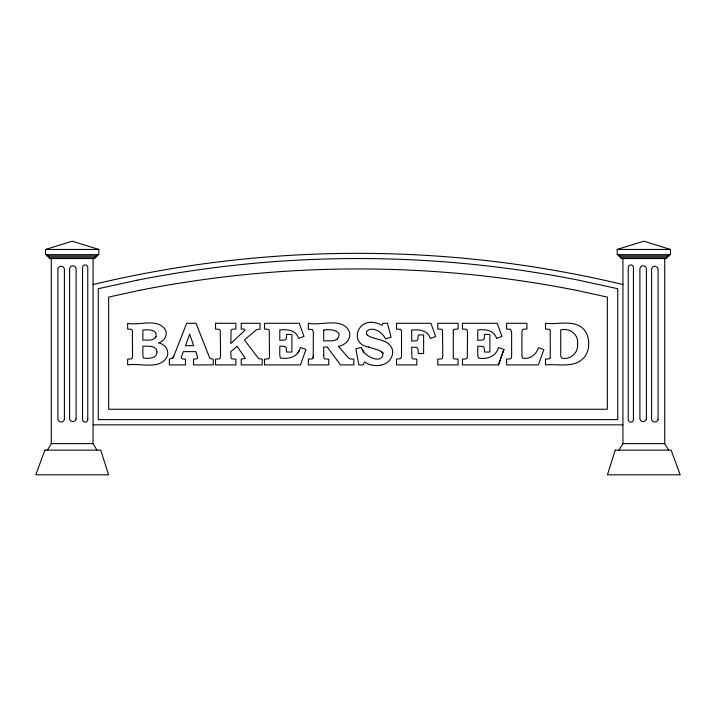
<?xml version="1.0" encoding="UTF-8"?>
<svg xmlns="http://www.w3.org/2000/svg" width="716" height="716" viewBox="0 0 716 716"><rect width="100%" height="100%" fill="white"/><g stroke="black" fill="none" stroke-linecap="round" stroke-linejoin="round"><path stroke-width="1.07" d="M323.713 355.27L323.954 358L324.715 358.868L328.725 359.155L328.725 364.909L308.345 364.909L308.345 359.155L312.292 358.841L313.214 357.902L313.357 332.242L312.4 329.53L308.345 329.235L308.345 323.292C320.428 326.174 342.91 316.454 349.426 332.036C351.529 339.232 345.049 345.327 338.355 346.32L348.799 358.242L350.178 358.94L353.874 359.155L353.874 364.909L340.53 364.909L327.167 346.983L323.713 346.983L323.713 355.27M313.214 357.902L313.357 355.664M550.255 357.839L550.237 330.174L549.396 329.333L545.485 329.056L545.485 323.292C557.925 324.975 575.494 318.718 584.712 330.461C588.48 335.419 589.259 341.98 588.409 347.994A19.386 19.386 0 0 1 583.451 358.179C573.749 368.319 557.746 363.737 545.485 364.909L545.485 359.155L549.324 358.85L550.255 357.839M155.954 336.448C157.645 328.921 147.505 329.754 142.869 330.004L142.869 340.154C147.12 339.796 153.851 341.478 155.963 336.448L155.309 337.746M496.555 338.391L501.961 336.448L497.208 323.292L462.455 323.292L462.464 329.056L466.429 329.333L467.217 330.183L467.476 332.6L467.324 357.812L466.304 358.85L462.455 359.155L462.464 364.909L498.47 364.909L503.921 349.435L498.479 347.555C496.286 356.416 486.683 359.683 478.494 358.081L477.76 355.718L477.76 346.141L482.96 346.446L484.132 347.582L484.571 352.048L489.878 352.048L489.878 334.426L484.562 334.426L484.204 338.91L483.032 339.984L477.76 340.333L477.76 329.951C485.009 329.02 494.201 330.13 496.564 338.391M498.47 364.909L503.93 349.435M209.484 357.499L210.334 358.582L213.243 359.155L213.243 364.909L193.553 364.909L193.553 359.155L197.043 358.689L197.706 357.633L195.889 351.637L183.233 351.637L181.202 357.597L182.669 359.029L185.471 359.155L185.471 364.909L169.361 364.909L169.361 359.155L172.807 358.081L173.836 356.076L186.688 323.292L196.041 323.292L209.493 357.499M299.136 350.768L300.514 347.555L305.965 349.435L300.496 364.909L264.49 364.909L264.49 359.155L268.348 358.85L269.359 357.812L269.511 355.27L269.252 330.183L268.455 329.333L264.49 329.056L264.49 323.292L299.243 323.292L303.996 336.448L298.59 338.391C296.227 330.13 287.044 329.02 279.795 329.951L279.795 340.333L285.066 339.984L286.248 338.91L286.597 334.426L291.913 334.426L291.904 352.048L286.597 352.048L286.167 347.582L284.986 346.446L279.795 346.141L279.795 355.718L280.529 358.081C287.456 359.065 295.824 357.794 299.136 350.768L297.274 353.507M172.798 358.081L173.827 356.076M383.23 323.292L382.058 325.386A17.345 17.345 0 0 0 374.942 322.755C356.89 318.468 349.193 343.966 368.579 347.072M47.39 450.122L51.283 443.625L51.283 258.539M619.036 450.122L622.929 443.625L622.929 258.539M336.914 339.411C344.709 330.568 329.324 328.626 323.713 330.13M336.914 339.411L333.065 340.726L323.713 340.897L323.713 330.13M382.997 364.596C389.647 362.609 394.632 355.217 391.983 348.397C387.875 338.775 375.202 340.279 367.559 335.294M45.556 249.445L72.191 241.194L98.826 249.445L98.826 254.645L45.529 254.645L45.529 249.445L98.826 249.445M617.174 249.445L643.809 241.194L670.445 249.445L670.471 254.645L617.174 254.645L617.174 249.445L670.471 249.445M379.874 365.366L383.006 364.596M379.874 365.366C374.558 366.171 369.009 365.026 364.578 361.929L363.263 364.909L358.823 364.909L355.87 348.773L361.455 347.43C362.412 355.762 383.024 365.867 382.971 353.042L379.256 350.366L368.57 347.072M93.026 284.52L93.071 284.52A1141.107 1141.107 0 0 1 622.929 284.52L622.974 284.52M383.221 323.292L387.49 323.292L391.07 337.254L385.494 338.838C382.568 332.421 372.893 325.646 366.592 331.347L366.556 333.987M93.071 424.839L622.929 424.839M51.283 443.625L93.071 443.625L96.964 450.122M622.929 443.625L664.717 443.625L668.61 450.122M400.342 329.324L396.503 329.056L396.503 323.292L430.925 323.292L435.641 336.574L430.235 338.453C427.891 330.183 418.851 329.253 411.682 330.094L411.691 341.138L416.658 340.691L417.875 339.527L418.251 334.927L423.621 334.927L423.612 353.543L418.251 353.543L418.037 349.157L417.294 347.994L416.202 347.367L411.682 347.188L411.96 358.063L412.819 358.886L416.819 359.155L416.819 364.909L396.503 364.909L396.503 359.155L400.808 358.573L401.515 356.228L401.515 332.305L401.237 330.13L400.342 329.324M510.544 329.351L506.606 329.056L506.615 323.292L526.931 323.292L526.922 329.056L523.28 329.199L522.241 330.112L521.91 332.063L521.91 355.843L522.608 358.125C529.804 359.638 536.597 354.536 538.387 347.636L543.874 349.515L538.378 364.909L506.606 364.909L506.615 359.155L510.436 358.823L511.34 357.946L511.627 356.022L511.627 332.457L510.544 329.351M381.673 351.637L382.971 353.042M366.556 333.987L367.568 335.294M362.573 349.784L363.97 351.941M669.308 254.645L669.308 255.943L618.338 255.943L618.338 254.645M667.768 255.943L667.768 257.241L619.877 257.241L619.877 255.943M666.641 257.241L666.641 258.539L621.005 258.539L621.005 257.241M664.717 258.539L664.717 443.625M97.662 254.645L97.662 255.943L46.692 255.943L46.692 254.645M96.123 255.943L96.123 257.241L48.232 257.241L48.232 255.943M94.995 257.241L94.995 258.539L49.359 258.539L49.359 257.241M93.071 258.539L93.071 443.625M220.555 355.512L220.304 357.955L219.436 358.868L215.534 359.155L215.543 364.909L235.859 364.909L235.859 359.155L231.93 358.904L231.08 358.054L230.785 351.726L237.094 346.267L245.346 358.403L241.22 359.155L241.22 364.909L262.226 364.909L262.226 359.155L258.673 358.618L244.407 339.93L256.364 329.772L260.051 329.056L260.042 323.292L241.22 323.292L241.22 329.056L244.639 329.262L244.8 330.38L230.785 343.501L231.098 330.183L232.127 329.262L235.859 329.056L235.859 323.292L215.534 323.292L215.543 329.056L219.409 329.369L220.286 330.309L220.546 355.512M577.615 343.966C578.456 352.863 570.33 360.166 561.577 358.09L560.726 355.87L560.726 329.951C569.838 327.695 578.671 334.3 577.615 343.966M132.576 355.718L132.335 358.063L131.511 358.868L127.654 359.155L127.654 364.909C139.718 362.636 160.232 370.673 167.284 356.282C169.406 350.133 164.734 343.698 158.442 342.928C163.624 341.559 167.607 336.046 165.835 330.685C158.791 317.251 139.092 325.959 127.654 323.292L127.654 329.056L131.52 329.351L132.335 330.157L132.576 355.718M453.317 330.228L453.273 358.018L453.989 358.797L458.079 359.155L458.07 364.909L437.753 364.909L437.753 359.155L441.727 358.895L442.515 358.09L442.774 355.897L442.515 330.228L441.656 329.288L437.753 329.056L437.762 323.292L458.079 323.292L458.079 329.056L454.087 329.333L453.317 330.228M156.983 351.995C156.831 358.877 148.516 358.653 143.504 358.09L142.869 355.27L142.869 346.267C147.585 346.311 156.786 344.933 156.983 351.995M615.241 450.122L607.445 474.806L680.2 474.806L671.107 450.122L615.241 450.122M44.893 450.122L35.8 474.806L108.555 474.806L100.759 450.122L44.893 450.122M189.677 334.274L185.435 345.694L193.705 345.694L189.677 334.274M137.615 280.126L98.262 288.709L98.262 419.639L617.738 419.639L617.738 288.709L578.385 280.126A1135.916 1135.916 0 0 0 137.615 280.126M139.629 290.32L108.662 297.077L108.662 409.248L607.338 409.248L607.338 297.077L576.371 290.32A1125.516 1125.516 0 0 0 139.629 290.32M658.093 419.504L658.093 268.804A3.329 3.329 0 0 0 651.605 268.804L651.605 419.504A3.329 3.329 0 0 0 658.093 419.504M646.396 419.039L646.396 268.33A3.329 3.329 0 0 0 639.898 268.33L639.898 419.039A3.329 3.329 0 0 0 646.396 419.039M633.436 419.549L633.436 267.542A2.595 2.595 0 0 0 630.841 264.947A2.595 2.595 0 0 0 628.236 267.542L628.236 419.549A2.595 2.595 0 0 0 630.841 422.154A2.595 2.595 0 0 0 633.436 419.549M87.764 419.549L87.764 267.542A2.595 2.595 0 0 0 85.159 264.947A2.595 2.595 0 0 0 82.564 267.542L82.564 419.549A2.595 2.595 0 0 0 85.159 422.154A2.595 2.595 0 0 0 87.764 419.549M76.102 419.039L76.102 268.33A3.329 3.329 0 0 0 69.604 268.33L69.604 419.039A3.329 3.329 0 0 0 76.102 419.039M64.395 419.504L64.395 268.804A3.329 3.329 0 0 0 57.907 268.804L57.907 419.504A3.329 3.329 0 0 0 64.395 419.504"/></g></svg>
